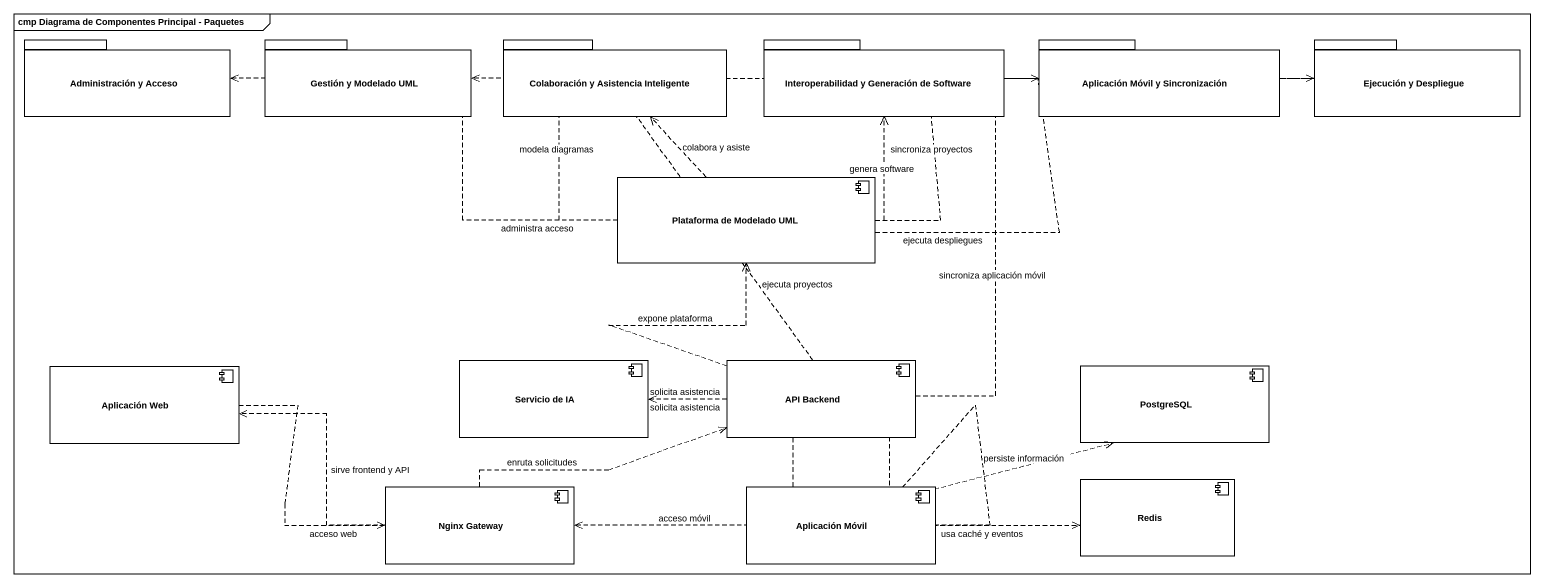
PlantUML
@startuml
mainframe cmp Diagrama de Componentes Principal - Paquetes
package "Administración y Acceso" as Administración_y_Acceso {
}
package "Gestión y Modelado UML" as Gestión_y_Modelado_UML {
}
package "Colaboración y Asistencia Inteligente" as Colaboración_y_Asistencia {
}
package "Interoperabilidad y Generación de Software" as Interoperabilidad_y {
}
package "Aplicación Móvil y Sincronización" as Aplicación_Móvil_y {
}
package "Ejecución y Despliegue" as Ejecución_y_Despliegue {
}
component "Plataforma de Modelado UML" as Plataforma_de_Modelado_UML
component "Servicio de IA" as Servicio_de_IA
component "API Backend" as API_Backend
component "Aplicación Web" as Aplicación_Web
component PostgreSQL
component Redis
component "Nginx Gateway" as Nginx_Gateway
component "Aplicación Móvil" as Aplicación_Móvil
Plataforma_de_Modelado_UML .left.> Administración_y_Acceso : administra acceso
Plataforma_de_Modelado_UML .left.> Gestión_y_Modelado_UML : modela diagramas
Plataforma_de_Modelado_UML .up.> Colaboración_y_Asistencia : colabora y asiste
Plataforma_de_Modelado_UML .up.> Interoperabilidad_y : genera software
Plataforma_de_Modelado_UML .right.> Aplicación_Móvil_y : sincroniza proyectos
Plataforma_de_Modelado_UML .right.> Ejecución_y_Despliegue : ejecuta despliegues
API_Backend .up.> Aplicación_Móvil_y : sincroniza aplicación móvil
API_Backend .right.> Ejecución_y_Despliegue : ejecuta proyectos
API_Backend .up.> Plataforma_de_Modelado_UML : expone plataforma
API_Backend .left.> Servicio_de_IA : solicita asistencia
API_Backend .left.> Servicio_de_IA : solicita asistencia
API_Backend .right.> PostgreSQL : persiste información
API_Backend .right.> Redis : usa caché y eventos
Aplicación_Web .right.> Nginx_Gateway : acceso web
Nginx_Gateway .right.> API_Backend : enruta solicitudes
Nginx_Gateway .left.> Aplicación_Web : sirve frontend y API
Aplicación_Móvil .left.> Nginx_Gateway : acceso móvil
@enduml
